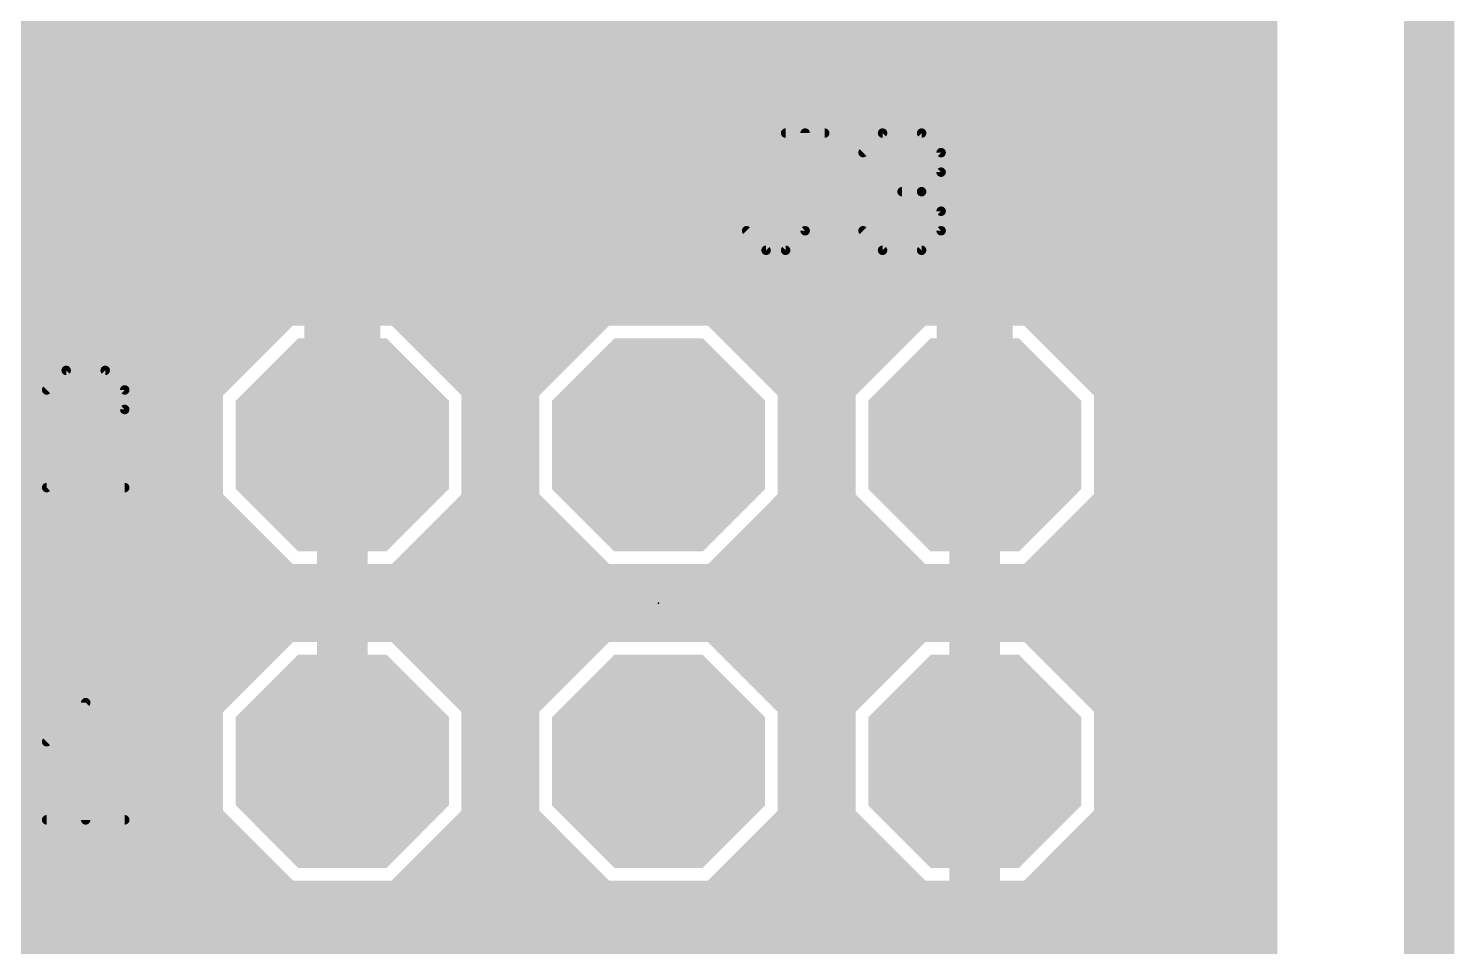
# Model space of a CAD drawing. Extents: x -0.2 to 42.2, y -0.3 to 59.1.
# Drawn here: x 30.75 to 42.2, y 36.24 to 43.61 of the extents above; entities that cross this region are included whole.
import ezdxf

# ---------------------------------------------------------------- set-up
doc = ezdxf.new("R2010")
doc.units = 0
for name, color, linetype in [('1', 22, 'CONTINUOUS'), ('16', 175, 'CONTINUOUS'), ('17', 82, 'CONTINUOUS'), ('20', 7, 'CONTINUOUS'), ('21', 253, 'CONTINUOUS'), ('23', 7, 'CONTINUOUS'), ('25', 253, 'CONTINUOUS'), ('29', 253, 'CONTINUOUS'), ('30', 253, 'CONTINUOUS')]:
    doc.layers.add(name, color=color, linetype=linetype)

# ---------------------------------------------------------------- blocks, each defined once
blk = doc.blocks.new('RECT')
blk.add_solid([(-0.5, -0.5), (0.5, -0.5), (-0.5, 0.5), (0.5, 0.5)])
blk = doc.blocks.new('OCTAGONP')
at = {"const_width": 0.5}
blk.add_lwpolyline([(-0.25, -0.1036), (-0.25, 0.1036), (-0.1036, 0.25), (0.1036, 0.25), (0.25, 0.1036), (0.25, -0.1036), (0.1036, -0.25), (-0.1036, -0.25), (-0.25, -0.1036), (-0.25, 0.1036)], dxfattribs=at)

msp = doc.modelspace()

# ---------------------------------------------------------------- linework, layer by layer
at = {"layer": '1'}
for points, const_width in [([(40.5776, 56.5776), (40.5776, 1.4224)], 0.4064), ([(38.9529, 43.3329), (36.5979, 45.6879)], 0.4064), ([(38.35, 42.93), (36.195, 45.085)], 0.6096), ([(35.9004, 44.3738), (37.6388, 42.6354)], 0.4064), ([(20.386, 43.4848), (36.7894, 43.4848)], 0.4064), ([(38.801, 43.4848), (40.5776, 43.4848)], 0.4064), ([(39.0612, 43.0715), (38.9529, 43.3329)], 0.4064), ([(32.5265, 43.2562), (20.6146, 43.2562)], 0.4064), ([(32.7879, 43.1479), (32.5265, 43.2562)], 0.4064), ([(33.8729, 42.0629), (32.7879, 43.1479)], 0.4064), ([(32.8574, 43.0784), (37.1958, 43.0784)], 0.4064), ([(38.35, 40.27), (38.35, 42.93)], 0.6096), ([(39.0583, 43.0784), (40.5776, 43.0784)], 0.4064), ([(39.0612, 41.1999), (39.0612, 43.0715)], 0.4064), ([(32.385, 42.545), (20.32, 42.545)], 0.6096), ([(33.27, 41.66), (32.385, 42.545)], 0.6096), ([(33.2638, 42.672), (37.6022, 42.672)], 0.4064), ([(37.6388, 42.6354), (37.6388, 41.1999)], 0.4064), ([(39.0612, 42.672), (40.5776, 42.672)], 0.4064), ([(33.6702, 42.2656), (37.6388, 42.2656)], 0.4064), ([(39.0612, 42.2656), (40.5776, 42.2656)], 0.4064), ([(33.9812, 41.8015), (33.8729, 42.0629)], 0.4064), ([(20.1785, 41.8338), (32.0904, 41.8338)], 0.4064), ([(32.0904, 41.8338), (32.5588, 41.3654)], 0.4064), ([(33.9573, 41.8592), (37.6388, 41.8592)], 0.4064), ([(39.0612, 41.8592), (40.5776, 41.8592)], 0.4064), ([(33.27, 40.27), (33.27, 41.66)], 0.6096), ([(33.9812, 41.2566), (33.9812, 41.8015)], 0.4064), ([(13.7399, 41.4528), (32.4714, 41.4528)], 0.4064), ([(33.9812, 41.4528), (37.6388, 41.4528)], 0.4064), ([(35.3293, 41.4304), (34.6496, 40.7507)], 0.4064), ([(36.2906, 41.4304), (35.3293, 41.4304)], 0.4064), ([(36.9704, 40.7507), (36.2906, 41.4304)], 0.4064), ([(39.0612, 41.4528), (40.5776, 41.4528)], 0.4064), ([(32.5588, 41.3654), (32.5588, 41.1999)], 0.4064), ([(32.5588, 41.1999), (32.1096, 40.7507)], 0.4064), ([(34.1578, 41.1591), (33.9812, 41.2566)], 0.4064), ([(34.3342, 40.9379), (34.1578, 41.1591)], 0.4064), ([(37.6388, 41.1999), (37.1896, 40.7507)], 0.4064), ([(39.5104, 40.7507), (39.0612, 41.1999)], 0.4064), ([(13.3335, 41.0464), (32.4053, 41.0464)], 0.4064), ([(34.2477, 41.0464), (34.9454, 41.0464)], 0.4064), ([(36.6746, 41.0464), (37.4854, 41.0464)], 0.4064), ([(39.2146, 41.0464), (40.5776, 41.0464)], 0.4064), ([(34.3711, 40.81), (34.3342, 40.9379)], 0.4064), ([(34.4304, 40.7507), (34.3711, 40.81)], 0.4064), ([(32.1096, 40.7507), (32.1096, 39.7893)], 0.4064), ([(33.27, 40.27), (33.69, 40.605)], 0.6096), ([(34.4304, 39.7893), (34.4304, 40.7507)], 0.4064), ([(34.6496, 40.7507), (34.6496, 39.7893)], 0.4064), ([(36.9704, 39.7893), (36.9704, 40.7507)], 0.4064), ([(37.1896, 40.7507), (37.1896, 39.7893)], 0.4064), ([(39.5104, 39.7893), (39.5104, 40.7507)], 0.4064), ([(12.9271, 40.64), (32.1096, 40.64)], 0.4064), ([(34.4304, 40.64), (34.6496, 40.64)], 0.4064), ([(36.9704, 40.64), (37.1896, 40.64)], 0.4064), ([(39.5104, 40.64), (40.5776, 40.64)], 0.4064), ([(12.5207, 40.2336), (32.1096, 40.2336)], 0.4064), ([(33.27, 37.73), (33.27, 40.27)], 0.4064), ([(34.4304, 40.2336), (34.6496, 40.2336)], 0.4064), ([(36.9704, 40.2336), (37.1896, 40.2336)], 0.4064), ([(38.35, 37.73), (38.35, 40.27)], 0.4064), ([(39.5104, 40.2336), (40.5776, 40.2336)], 0.4064), ([(32.0953, 37.3468), (29.5553, 39.8868)], 0.4064), ([(29.6149, 39.8272), (32.1096, 39.8272)], 0.4064), ([(32.1096, 39.7893), (32.6604, 39.2385)], 0.4064), ([(33.8796, 39.2385), (34.4304, 39.7893)], 0.4064), ([(34.4304, 39.8272), (34.6496, 39.8272)], 0.4064), ([(34.6496, 39.7893), (35.3293, 39.1096)], 0.4064), ([(36.2906, 39.1096), (36.9704, 39.7893)], 0.4064), ([(36.9704, 39.8272), (37.1896, 39.8272)], 0.4064), ([(37.1896, 39.7893), (37.7404, 39.2385)], 0.4064), ([(38.9596, 39.2385), (39.5104, 39.7893)], 0.4064), ([(39.5104, 39.8272), (40.5776, 39.8272)], 0.4064), ([(29.21, 39.37), (31.75, 36.83)], 0.4064), ([(30.0213, 39.4208), (32.4781, 39.4208)], 0.4064), ([(34.0618, 39.4208), (35.0181, 39.4208)], 0.4064), ([(36.6018, 39.4208), (37.5581, 39.4208)], 0.4064), ([(39.1419, 39.4208), (40.5776, 39.4208)], 0.4064), ([(32.6604, 39.2385), (32.6604, 38.7615)], 0.4064), ([(33.8796, 38.7615), (33.8796, 39.2385)], 0.4064), ([(37.7404, 39.2385), (37.7404, 38.7615)], 0.4064), ([(38.9596, 38.7615), (38.9596, 39.2385)], 0.4064), ([(35.3293, 39.1096), (36.2906, 39.1096)], 0.4064), ([(30.4277, 39.0144), (32.6604, 39.0144)], 0.4064), ([(33.8796, 39.0144), (37.7404, 39.0144)], 0.4064), ([(38.9596, 39.0144), (40.5776, 39.0144)], 0.4064), ([(35.3293, 38.8904), (34.6496, 38.2107)], 0.4064), ([(36.2906, 38.8904), (35.3293, 38.8904)], 0.4064), ([(36.9704, 38.2107), (36.2906, 38.8904)], 0.4064), ([(28.9575, 38.7604), (31.1404, 36.5775)], 0.4064), ([(32.6604, 38.7615), (32.1096, 38.2107)], 0.4064), ([(34.4304, 38.2107), (33.8796, 38.7615)], 0.4064), ([(37.7404, 38.7615), (37.1896, 38.2107)], 0.4064), ([(39.5104, 38.2107), (38.9596, 38.7615)], 0.4064), ([(30.8341, 38.608), (32.507, 38.608)], 0.4064), ([(34.033, 38.608), (35.047, 38.608)], 0.4064), ([(36.573, 38.608), (37.587, 38.608)], 0.4064), ([(39.113, 38.608), (40.5776, 38.608)], 0.4064), ([(31.2405, 38.2016), (32.1096, 38.2016)], 0.4064), ([(32.1096, 38.2107), (32.1096, 37.3325)], 0.4064), ([(34.4304, 37.2493), (34.4304, 38.2107)], 0.4064), ([(34.4304, 38.2016), (34.6496, 38.2016)], 0.4064), ([(34.6496, 38.2107), (34.6496, 37.2493)], 0.4064), ([(36.9704, 37.2493), (36.9704, 38.2107)], 0.4064), ([(36.9704, 38.2016), (37.1896, 38.2016)], 0.4064), ([(37.1896, 38.2107), (37.1896, 37.2493)], 0.4064), ([(39.5104, 37.2493), (39.5104, 38.2107)], 0.4064), ([(39.5104, 38.2016), (40.5776, 38.2016)], 0.4064), ([(31.6469, 37.7952), (32.1096, 37.7952)], 0.4064), ([(34.4304, 37.7952), (34.6496, 37.7952)], 0.4064), ([(36.9704, 37.7952), (37.1896, 37.7952)], 0.4064), ([(38.35, 34.605), (38.35, 37.73)], 0.4064), ([(39.5104, 37.7952), (40.5776, 37.7952)], 0.4064), ([(32.0533, 37.3888), (32.1096, 37.3888)], 0.4064), ([(34.4304, 37.3888), (34.6496, 37.3888)], 0.4064), ([(36.9704, 37.3888), (37.1896, 37.3888)], 0.4064), ([(39.5104, 37.3888), (40.5776, 37.3888)], 0.4064), ([(32.1096, 37.3325), (32.0953, 37.3468)], 0.4064), ([(32.0953, 37.3468), (32.0953, 37.3468)], 0.4064), ([(33.7507, 36.5696), (34.4304, 37.2493)], 0.4064), ([(34.6496, 37.2493), (35.3293, 36.5696)], 0.4064), ([(36.2906, 36.5696), (36.9704, 37.2493)], 0.4064), ([(37.1896, 37.2493), (37.7404, 36.6985)], 0.4064), ([(38.9596, 36.6985), (39.5104, 37.2493)], 0.4064), ([(32.3596, 36.9513), (32.3256, 37.0334)], 0.4064), ([(32.3256, 37.0334), (32.7893, 36.5696)], 0.4064), ([(29.1972, 36.9824), (30.7355, 36.9824)], 0.4064), ([(32.3467, 36.9824), (32.3765, 36.9824)], 0.4064), ([(32.3596, 33.9075), (32.3596, 36.9513)], 0.4064), ([(34.1635, 36.9824), (34.9165, 36.9824)], 0.4064), ([(36.7035, 36.9824), (37.4565, 36.9824)], 0.4064), ([(39.2435, 36.9824), (40.5776, 36.9824)], 0.4064), ([(31.75, 33.655), (31.75, 36.83)], 0.4064), ([(37.7404, 36.6985), (37.7404, 35.6614)], 0.4064), ([(38.9596, 35.6614), (38.9596, 36.6985)], 0.4064), ([(29.1189, 36.576), (31.1404, 36.576)], 0.4064), ([(31.1404, 36.5775), (31.1404, 33.5337)], 0.4064), ([(32.3596, 36.576), (32.7829, 36.576)], 0.4064), ([(32.7893, 36.5696), (33.7507, 36.5696)], 0.4064), ([(33.757, 36.576), (35.3229, 36.576)], 0.4064), ([(35.3293, 36.5696), (36.2906, 36.5696)], 0.4064), ([(36.297, 36.576), (37.7404, 36.576)], 0.4064), ([(38.9596, 36.576), (40.5776, 36.576)], 0.4064), ([(29.6938, 36.1696), (31.1404, 36.1696)], 0.4064), ([(32.3596, 36.1696), (37.7404, 36.1696)], 0.4064), ([(38.9596, 36.1696), (40.5776, 36.1696)], 0.4064)]:
    msp.add_lwpolyline(points, dxfattribs=dict(at, const_width=const_width))
for points, const_width in [([(36.7894, 43.3832, 1), (36.7894, 43.5864)], 0.2032), ([(38.801, 43.5864, 1), (38.801, 43.3832)], 0.2032), ([(40.5776, 43.3832, 1), (40.5776, 43.5864)], 0.2032), ([(39.0468, 43.3717, 1), (38.8591, 43.294)], 0.2032), ([(32.5653, 43.3501, 1), (32.4876, 43.1623)], 0.2032), ([(32.5265, 43.1546, 1), (32.5265, 43.3578)], 0.2032), ([(38.8811, 43.261, 1), (39.0248, 43.4047)], 0.2032), ([(32.8597, 43.2198, 1), (32.716, 43.0761)], 0.2032), ([(32.749, 43.0541, 1), (32.8267, 43.2418)], 0.2032), ([(32.8574, 43.18, 1), (32.8574, 42.9768)], 0.2032), ([(37.1958, 42.9768, 1), (37.1958, 43.18)], 0.2032), ([(38.5024, 42.93, 1), (38.1976, 42.93)], 0.3048), ([(38.2422, 42.8222, 1), (38.4578, 43.0378)], 0.3048), ([(39.0583, 43.18, 1), (39.0583, 42.9768)], 0.2032), ([(39.1628, 43.0715, 1), (38.9596, 43.0715)], 0.2032), ([(38.9673, 43.0326, 1), (39.1551, 43.1103)], 0.2032), ([(40.5776, 42.9768, 1), (40.5776, 43.18)], 0.2032), ([(32.4928, 42.6528, 1), (32.2772, 42.4372)], 0.3048), ([(32.385, 42.3926, 1), (32.385, 42.6974)], 0.3048), ([(33.2638, 42.7736, 1), (33.2638, 42.5704)], 0.2032), ([(37.7404, 42.6354, 1), (37.5372, 42.6354)], 0.2032), ([(37.6022, 42.5704, 1), (37.6022, 42.7736)], 0.2032), ([(39.0612, 42.7736, 1), (39.0612, 42.5704)], 0.2032), ([(40.5776, 42.5704, 1), (40.5776, 42.7736)], 0.2032), ([(37.567, 42.5636, 1), (37.7106, 42.7073)], 0.2032), ([(33.6702, 42.3672, 1), (33.6702, 42.164)], 0.2032), ([(37.6388, 42.164, 1), (37.6388, 42.3672)], 0.2032), ([(39.0612, 42.3672, 1), (39.0612, 42.164)], 0.2032), ([(40.5776, 42.164, 1), (40.5776, 42.3672)], 0.2032), ([(33.9668, 42.1017, 1), (33.7791, 42.024)], 0.2032), ([(33.8011, 41.991, 1), (33.9448, 42.1347)], 0.2032), ([(32.1623, 41.9056, 1), (32.0186, 41.762)], 0.2032), ([(32.0904, 41.7322, 1), (32.0904, 41.9354)], 0.2032), ([(33.9573, 41.9608, 1), (33.9573, 41.7576)], 0.2032), ([(37.6388, 41.7576, 1), (37.6388, 41.9608)], 0.2032), ([(39.0612, 41.9608, 1), (39.0612, 41.7576)], 0.2032), ([(40.5776, 41.7576, 1), (40.5776, 41.9608)], 0.2032), ([(33.4224, 41.66, 1), (33.1176, 41.66)], 0.3048), ([(34.0828, 41.8015, 1), (33.8796, 41.8015)], 0.2032), ([(33.8873, 41.7626, 1), (34.0751, 41.8403)], 0.2032), ([(33.1622, 41.5522, 1), (33.3778, 41.7678)], 0.3048), ([(32.4714, 41.3512, 1), (32.4714, 41.5544)], 0.2032), ([(33.9812, 41.5544, 1), (33.9812, 41.3512)], 0.2032), ([(35.3293, 41.532, 1), (35.3293, 41.3288)], 0.2032), ([(35.4012, 41.3586, 1), (35.2575, 41.5022)], 0.2032), ([(36.3625, 41.5022, 1), (36.2188, 41.3586)], 0.2032), ([(36.2906, 41.3288, 1), (36.2906, 41.532)], 0.2032), ([(37.6388, 41.3512, 1), (37.6388, 41.5544)], 0.2032), ([(39.0612, 41.5544, 1), (39.0612, 41.3512)], 0.2032), ([(40.5776, 41.3512, 1), (40.5776, 41.5544)], 0.2032), ([(32.6604, 41.3654, 1), (32.4572, 41.3654)], 0.2032), ([(32.487, 41.2936, 1), (32.6306, 41.4373)], 0.2032), ([(32.6306, 41.128, 1), (32.487, 41.2717)], 0.2032), ([(34.0303, 41.3456, 1), (33.9321, 41.1677)], 0.2032), ([(33.8796, 41.2566, 1), (34.0828, 41.2566)], 0.2032), ([(34.2372, 41.2224, 1), (34.0784, 41.0957)], 0.2032), ([(34.1086, 41.0701, 1), (34.2069, 41.248)], 0.2032), ([(37.7106, 41.128, 1), (37.567, 41.2717)], 0.2032), ([(39.133, 41.2717, 1), (38.9894, 41.128)], 0.2032), ([(32.4053, 40.9448, 1), (32.4053, 41.148)], 0.2032), ([(32.4572, 41.1999, 1), (32.6604, 41.1999)], 0.2032), ([(34.2477, 41.148, 1), (34.2477, 40.9448)], 0.2032), ([(34.9454, 40.9448, 1), (34.9454, 41.148)], 0.2032), ([(36.6746, 41.148, 1), (36.6746, 40.9448)], 0.2032), ([(37.4854, 40.9448, 1), (37.4854, 41.148)], 0.2032), ([(37.5372, 41.1999, 1), (37.7404, 41.1999)], 0.2032), ([(38.9596, 41.1999, 1), (39.1628, 41.1999)], 0.2032), ([(39.2146, 41.148, 1), (39.2146, 40.9448)], 0.2032), ([(40.5776, 40.9448, 1), (40.5776, 41.148)], 0.2032), ([(34.4318, 40.966, 1), (34.2366, 40.9097)], 0.2032), ([(34.2548, 40.8745, 1), (34.4136, 41.0012)], 0.2032), ([(34.4429, 40.8818, 1), (34.2992, 40.7381)], 0.2032), ([(32.2112, 40.7507, 1), (32.008, 40.7507)], 0.2032), ([(32.0378, 40.8225, 1), (32.1814, 40.6788)], 0.2032), ([(33.785, 40.4859, 1), (33.595, 40.7241)], 0.3048), ([(34.2734, 40.7818, 1), (34.4687, 40.8381)], 0.2032), ([(34.532, 40.7507, 1), (34.3288, 40.7507)], 0.2032), ([(34.3586, 40.6788, 1), (34.5022, 40.8225)], 0.2032), ([(34.7512, 40.7507, 1), (34.548, 40.7507)], 0.2032), ([(34.5778, 40.8225, 1), (34.7214, 40.6788)], 0.2032), ([(37.072, 40.7507, 1), (36.8688, 40.7507)], 0.2032), ([(36.8986, 40.6788, 1), (37.0422, 40.8225)], 0.2032), ([(37.2912, 40.7507, 1), (37.088, 40.7507)], 0.2032), ([(37.1178, 40.8225, 1), (37.2614, 40.6788)], 0.2032), ([(39.612, 40.7507, 1), (39.4088, 40.7507)], 0.2032), ([(39.4386, 40.6788, 1), (39.5822, 40.8225)], 0.2032), ([(32.1096, 40.5384, 1), (32.1096, 40.7416)], 0.2032), ([(34.4304, 40.7416, 1), (34.4304, 40.5384)], 0.2032), ([(34.6496, 40.5384, 1), (34.6496, 40.7416)], 0.2032), ([(36.9704, 40.7416, 1), (36.9704, 40.5384)], 0.2032), ([(37.1896, 40.5384, 1), (37.1896, 40.7416)], 0.2032), ([(39.5104, 40.7416, 1), (39.5104, 40.5384)], 0.2032), ([(40.5776, 40.5384, 1), (40.5776, 40.7416)], 0.2032), ([(32.1096, 40.132, 1), (32.1096, 40.3352)], 0.2032), ([(33.175, 40.3891, 1), (33.365, 40.1509)], 0.3048), ([(33.3716, 40.27, 1), (33.1684, 40.27)], 0.2032), ([(34.4304, 40.3352, 1), (34.4304, 40.132)], 0.2032), ([(34.6496, 40.132, 1), (34.6496, 40.3352)], 0.2032), ([(36.9704, 40.3352, 1), (36.9704, 40.132)], 0.2032), ([(37.1896, 40.132, 1), (37.1896, 40.3352)], 0.2032), ([(38.4516, 40.27, 1), (38.2484, 40.27)], 0.2032), ([(39.5104, 40.3352, 1), (39.5104, 40.132)], 0.2032), ([(40.5776, 40.132, 1), (40.5776, 40.3352)], 0.2032), ([(33.1176, 40.27, 1), (33.4224, 40.27)], 0.3048), ([(38.1976, 40.27, 1), (38.5024, 40.27)], 0.3048), ([(32.1814, 39.8612, 1), (32.0378, 39.7175)], 0.2032), ([(32.1096, 39.7256, 1), (32.1096, 39.9288)], 0.2032), ([(34.4304, 39.9288, 1), (34.4304, 39.7256)], 0.2032), ([(34.5022, 39.7175, 1), (34.3586, 39.8612)], 0.2032), ([(34.7214, 39.8612, 1), (34.5778, 39.7175)], 0.2032), ([(34.6496, 39.7256, 1), (34.6496, 39.9288)], 0.2032), ([(36.9704, 39.9288, 1), (36.9704, 39.7256)], 0.2032), ([(37.0422, 39.7175, 1), (36.8986, 39.8612)], 0.2032), ([(37.2614, 39.8612, 1), (37.1178, 39.7175)], 0.2032), ([(37.1896, 39.7256, 1), (37.1896, 39.9288)], 0.2032), ([(39.5104, 39.9288, 1), (39.5104, 39.7256)], 0.2032), ([(39.5822, 39.7175, 1), (39.4386, 39.8612)], 0.2032), ([(40.5776, 39.7256, 1), (40.5776, 39.9288)], 0.2032), ([(32.008, 39.7893, 1), (32.2112, 39.7893)], 0.2032), ([(34.3288, 39.7893, 1), (34.532, 39.7893)], 0.2032), ([(34.548, 39.7893, 1), (34.7512, 39.7893)], 0.2032), ([(36.8688, 39.7893, 1), (37.072, 39.7893)], 0.2032), ([(37.088, 39.7893, 1), (37.2912, 39.7893)], 0.2032), ([(39.4088, 39.7893, 1), (39.612, 39.7893)], 0.2032), ([(32.4781, 39.3192, 1), (32.4781, 39.5224)], 0.2032), ([(34.0618, 39.5224, 1), (34.0618, 39.3192)], 0.2032), ([(35.0181, 39.3192, 1), (35.0181, 39.5224)], 0.2032), ([(36.6018, 39.5224, 1), (36.6018, 39.3192)], 0.2032), ([(37.5581, 39.3192, 1), (37.5581, 39.5224)], 0.2032), ([(39.1419, 39.5224, 1), (39.1419, 39.3192)], 0.2032), ([(40.5776, 39.3192, 1), (40.5776, 39.5224)], 0.2032), ([(32.762, 39.2385, 1), (32.5588, 39.2385)], 0.2032), ([(32.5886, 39.1667, 1), (32.7322, 39.3104)], 0.2032), ([(33.9812, 39.2385, 1), (33.778, 39.2385)], 0.2032), ([(33.8078, 39.3104, 1), (33.9514, 39.1667)], 0.2032), ([(37.842, 39.2385, 1), (37.6388, 39.2385)], 0.2032), ([(37.6686, 39.1667, 1), (37.8122, 39.3104)], 0.2032), ([(39.0612, 39.2385, 1), (38.858, 39.2385)], 0.2032), ([(38.8878, 39.3104, 1), (39.0314, 39.1667)], 0.2032), ([(35.3293, 39.2112, 1), (35.3293, 39.008)], 0.2032), ([(36.2906, 39.008, 1), (36.2906, 39.2112)], 0.2032), ([(32.6604, 38.9128, 1), (32.6604, 39.116)], 0.2032), ([(33.8796, 39.116, 1), (33.8796, 38.9128)], 0.2032), ([(35.2575, 39.0378, 1), (35.4012, 39.1814)], 0.2032), ([(36.2188, 39.1814, 1), (36.3625, 39.0378)], 0.2032), ([(37.7404, 38.9128, 1), (37.7404, 39.116)], 0.2032), ([(38.9596, 39.116, 1), (38.9596, 38.9128)], 0.2032), ([(40.5776, 38.9128, 1), (40.5776, 39.116)], 0.2032), ([(35.3293, 38.992, 1), (35.3293, 38.7888)], 0.2032), ([(35.4012, 38.8186, 1), (35.2575, 38.9622)], 0.2032), ([(36.3625, 38.9622, 1), (36.2188, 38.8186)], 0.2032), ([(36.2906, 38.7888, 1), (36.2906, 38.992)], 0.2032), ([(32.7322, 38.6896, 1), (32.5886, 38.8333)], 0.2032), ([(33.9514, 38.8333, 1), (33.8078, 38.6896)], 0.2032), ([(37.8122, 38.6896, 1), (37.6686, 38.8333)], 0.2032), ([(39.0314, 38.8333, 1), (38.8878, 38.6896)], 0.2032), ([(32.5588, 38.7615, 1), (32.762, 38.7615)], 0.2032), ([(33.778, 38.7615, 1), (33.9812, 38.7615)], 0.2032), ([(37.6388, 38.7615, 1), (37.842, 38.7615)], 0.2032), ([(38.858, 38.7615, 1), (39.0612, 38.7615)], 0.2032), ([(30.8341, 38.7096, 1), (30.8341, 38.5064)], 0.2032), ([(32.507, 38.5064, 1), (32.507, 38.7096)], 0.2032), ([(34.033, 38.7096, 1), (34.033, 38.5064)], 0.2032), ([(35.047, 38.5064, 1), (35.047, 38.7096)], 0.2032), ([(36.573, 38.7096, 1), (36.573, 38.5064)], 0.2032), ([(37.587, 38.5064, 1), (37.587, 38.7096)], 0.2032), ([(39.113, 38.7096, 1), (39.113, 38.5064)], 0.2032), ([(40.5776, 38.5064, 1), (40.5776, 38.7096)], 0.2032), ([(31.2405, 38.3032, 1), (31.2405, 38.1)], 0.2032), ([(32.2112, 38.2107, 1), (32.008, 38.2107)], 0.2032), ([(32.0378, 38.2825, 1), (32.1814, 38.1388)], 0.2032), ([(32.1096, 38.1, 1), (32.1096, 38.3032)], 0.2032), ([(34.532, 38.2107, 1), (34.3288, 38.2107)], 0.2032), ([(34.4304, 38.3032, 1), (34.4304, 38.1)], 0.2032), ([(34.3586, 38.1388, 1), (34.5022, 38.2825)], 0.2032), ([(34.7512, 38.2107, 1), (34.548, 38.2107)], 0.2032), ([(34.5778, 38.2825, 1), (34.7214, 38.1388)], 0.2032), ([(34.6496, 38.1, 1), (34.6496, 38.3032)], 0.2032), ([(37.072, 38.2107, 1), (36.8688, 38.2107)], 0.2032), ([(36.9704, 38.3032, 1), (36.9704, 38.1)], 0.2032), ([(36.8986, 38.1388, 1), (37.0422, 38.2825)], 0.2032), ([(37.2912, 38.2107, 1), (37.088, 38.2107)], 0.2032), ([(37.1178, 38.2825, 1), (37.2614, 38.1388)], 0.2032), ([(37.1896, 38.1, 1), (37.1896, 38.3032)], 0.2032), ([(39.612, 38.2107, 1), (39.4088, 38.2107)], 0.2032), ([(39.5104, 38.3032, 1), (39.5104, 38.1)], 0.2032), ([(39.4386, 38.1388, 1), (39.5822, 38.2825)], 0.2032), ([(40.5776, 38.1, 1), (40.5776, 38.3032)], 0.2032), ([(31.6469, 37.8968, 1), (31.6469, 37.6936)], 0.2032), ([(32.1096, 37.6936, 1), (32.1096, 37.8968)], 0.2032), ([(34.4304, 37.8968, 1), (34.4304, 37.6936)], 0.2032), ([(34.6496, 37.6936, 1), (34.6496, 37.8968)], 0.2032), ([(36.9704, 37.8968, 1), (36.9704, 37.6936)], 0.2032), ([(37.1896, 37.6936, 1), (37.1896, 37.8968)], 0.2032), ([(38.4516, 37.73, 1), (38.2484, 37.73)], 0.2032), ([(39.5104, 37.8968, 1), (39.5104, 37.6936)], 0.2032), ([(40.5776, 37.6936, 1), (40.5776, 37.8968)], 0.2032), ([(33.1684, 37.73, 1), (33.3716, 37.73)], 0.2032), ([(38.2484, 37.73, 1), (38.4516, 37.73)], 0.2032), ([(32.0533, 37.4904, 1), (32.0533, 37.2872)], 0.2032), ([(32.1096, 37.2872, 1), (32.1096, 37.4904)], 0.2032), ([(34.4304, 37.4904, 1), (34.4304, 37.2872)], 0.2032), ([(34.6496, 37.2872, 1), (34.6496, 37.4904)], 0.2032), ([(36.9704, 37.4904, 1), (36.9704, 37.2872)], 0.2032), ([(37.1896, 37.2872, 1), (37.1896, 37.4904)], 0.2032), ([(39.5104, 37.4904, 1), (39.5104, 37.2872)], 0.2032), ([(40.5776, 37.2872, 1), (40.5776, 37.4904)], 0.2032), ([(32.0953, 37.4484, 1), (32.0953, 37.2452)], 0.2032), ([(32.1672, 37.4186, 1), (32.0235, 37.275)], 0.2032), ([(32.0235, 37.2749, 1), (32.1671, 37.4186)], 0.2032), ([(32.0378, 37.2607, 1), (32.1814, 37.4043)], 0.2032), ([(32.0953, 37.2452, 1), (32.0953, 37.4484)], 0.2032), ([(32.008, 37.3325, 1), (32.2112, 37.3325)], 0.2032), ([(34.3288, 37.2493, 1), (34.532, 37.2493)], 0.2032), ([(34.5022, 37.1775, 1), (34.3586, 37.3212)], 0.2032), ([(34.7214, 37.3212, 1), (34.5778, 37.1775)], 0.2032), ([(34.548, 37.2493, 1), (34.7512, 37.2493)], 0.2032), ([(36.8688, 37.2493, 1), (37.072, 37.2493)], 0.2032), ([(37.0422, 37.1775, 1), (36.8986, 37.3212)], 0.2032), ([(37.2614, 37.3212, 1), (37.1178, 37.1775)], 0.2032), ([(37.088, 37.2493, 1), (37.2912, 37.2493)], 0.2032), ([(39.4088, 37.2493, 1), (39.612, 37.2493)], 0.2032), ([(39.5822, 37.1775, 1), (39.4386, 37.3212)], 0.2032), ([(32.3974, 37.1052, 1), (32.2537, 36.9615)], 0.2032), ([(32.4194, 37.0722, 1), (32.2317, 36.9945)], 0.2032), ([(30.7355, 36.8808, 1), (30.7355, 37.084)], 0.2032), ([(32.3467, 37.084, 1), (32.3467, 36.8808)], 0.2032), ([(32.4612, 36.9513, 1), (32.258, 36.9513)], 0.2032), ([(32.3765, 36.8808, 1), (32.3765, 37.084)], 0.2032), ([(34.1635, 37.084, 1), (34.1635, 36.8808)], 0.2032), ([(34.9165, 36.8808, 1), (34.9165, 37.084)], 0.2032), ([(36.7035, 37.084, 1), (36.7035, 36.8808)], 0.2032), ([(37.4565, 36.8808, 1), (37.4565, 37.084)], 0.2032), ([(39.2435, 37.084, 1), (39.2435, 36.8808)], 0.2032), ([(40.5776, 36.8808, 1), (40.5776, 37.084)], 0.2032), ([(31.8516, 36.83, 1), (31.6484, 36.83)], 0.2032), ([(31.6782, 36.7582, 1), (31.8218, 36.9018)], 0.2032), ([(32.2657, 36.9124, 1), (32.4535, 36.9901)], 0.2032), ([(37.842, 36.6985, 1), (37.6388, 36.6985)], 0.2032), ([(39.0612, 36.6985, 1), (38.858, 36.6985)], 0.2032), ([(31.242, 36.5775, 1), (31.0388, 36.5775)], 0.2032), ([(31.1404, 36.4744, 1), (31.1404, 36.6776)], 0.2032), ([(32.3596, 36.6776, 1), (32.3596, 36.4744)], 0.2032), ([(32.7893, 36.6712, 1), (32.7893, 36.468)], 0.2032), ([(32.7829, 36.4744, 1), (32.7829, 36.6776)], 0.2032), ([(33.757, 36.6776, 1), (33.757, 36.4744)], 0.2032), ([(33.7507, 36.468, 1), (33.7507, 36.6712)], 0.2032), ([(35.3293, 36.6712, 1), (35.3293, 36.468)], 0.2032), ([(35.3229, 36.4744, 1), (35.3229, 36.6776)], 0.2032), ([(36.297, 36.6776, 1), (36.297, 36.4744)], 0.2032), ([(36.2906, 36.468, 1), (36.2906, 36.6712)], 0.2032), ([(37.6686, 36.6267, 1), (37.8122, 36.7704)], 0.2032), ([(37.7404, 36.4744, 1), (37.7404, 36.6776)], 0.2032), ([(38.8878, 36.7704, 1), (39.0314, 36.6267)], 0.2032), ([(38.9596, 36.6776, 1), (38.9596, 36.4744)], 0.2032), ([(40.5776, 36.4744, 1), (40.5776, 36.6776)], 0.2032), ([(31.0686, 36.5057, 1), (31.2122, 36.6493)], 0.2032), ([(32.7175, 36.4978, 1), (32.8612, 36.6414)], 0.2032), ([(33.6788, 36.6414, 1), (33.8225, 36.4978)], 0.2032), ([(35.2575, 36.4978, 1), (35.4012, 36.6414)], 0.2032), ([(36.2188, 36.6414, 1), (36.3625, 36.4978)], 0.2032), ([(31.1404, 36.068, 1), (31.1404, 36.2712)], 0.2032), ([(32.3596, 36.2712, 1), (32.3596, 36.068)], 0.2032), ([(37.7404, 36.068, 1), (37.7404, 36.2712)], 0.2032), ([(38.9596, 36.2712, 1), (38.9596, 36.068)], 0.2032), ([(40.5776, 36.068, 1), (40.5776, 36.2712)], 0.2032)]:
    msp.add_lwpolyline(points, format="xyb", dxfattribs=dict(at, const_width=const_width))
at = {"layer": '16', "const_width": 0.4064}
for points in [[(40.5776, 56.5776), (40.5776, 1.4224)], [(1.4224, 43.4848), (40.5776, 43.4848)], [(1.4224, 43.0784), (40.5776, 43.0784)], [(1.4224, 42.672), (40.5776, 42.672)], [(1.4224, 42.2656), (40.5776, 42.2656)], [(1.4224, 41.8592), (40.5776, 41.8592)], [(1.4224, 41.4528), (40.5776, 41.4528)], [(32.7893, 41.4304), (32.1096, 40.7507)], [(33.7507, 41.4304), (32.7893, 41.4304)], [(34.4304, 40.7507), (33.7507, 41.4304)], [(35.3293, 41.4304), (34.6496, 40.7507)], [(36.2906, 41.4304), (35.3293, 41.4304)], [(36.9704, 40.7507), (36.2906, 41.4304)], [(37.8693, 41.4304), (37.1896, 40.7507)], [(38.8306, 41.4304), (37.8693, 41.4304)], [(39.5104, 40.7507), (38.8306, 41.4304)], [(1.4224, 41.0464), (32.4053, 41.0464)], [(34.1346, 41.0464), (34.9454, 41.0464)], [(36.6746, 41.0464), (37.4854, 41.0464)], [(39.2146, 41.0464), (40.5776, 41.0464)], [(32.1096, 40.7507), (32.1096, 39.7893)], [(34.4304, 39.7893), (34.4304, 40.7507)], [(34.6496, 40.7507), (34.6496, 39.7893)], [(36.9704, 39.7893), (36.9704, 40.7507)], [(37.1896, 40.7507), (37.1896, 39.7893)], [(39.5104, 39.7893), (39.5104, 40.7507)], [(1.4224, 40.64), (32.1096, 40.64)], [(34.4304, 40.64), (34.6496, 40.64)], [(36.9704, 40.64), (37.1896, 40.64)], [(39.5104, 40.64), (40.5776, 40.64)], [(1.4224, 40.2336), (32.1096, 40.2336)], [(34.4304, 40.2336), (34.6496, 40.2336)], [(36.9704, 40.2336), (37.1896, 40.2336)], [(39.5104, 40.2336), (40.5776, 40.2336)], [(1.4224, 39.8272), (32.1096, 39.8272)], [(32.1096, 39.7893), (32.7893, 39.1096)], [(33.7507, 39.1096), (34.4304, 39.7893)], [(34.4304, 39.8272), (34.6496, 39.8272)], [(34.6496, 39.7893), (35.3293, 39.1096)], [(36.2906, 39.1096), (36.9704, 39.7893)], [(36.9704, 39.8272), (37.1896, 39.8272)], [(37.1896, 39.7893), (37.8693, 39.1096)], [(38.8306, 39.1096), (39.5104, 39.7893)], [(39.5104, 39.8272), (40.5776, 39.8272)], [(1.4224, 39.4208), (32.4781, 39.4208)], [(34.0618, 39.4208), (35.0181, 39.4208)], [(36.6018, 39.4208), (37.5581, 39.4208)], [(39.1419, 39.4208), (40.5776, 39.4208)], [(32.7893, 39.1096), (33.7507, 39.1096)], [(35.3293, 39.1096), (36.2906, 39.1096)], [(37.8693, 39.1096), (38.8306, 39.1096)], [(1.4224, 39.0144), (40.5776, 39.0144)], [(32.7893, 38.8904), (32.1096, 38.2107)], [(33.7507, 38.8904), (32.7893, 38.8904)], [(34.4304, 38.2107), (33.7507, 38.8904)], [(35.3293, 38.8904), (34.6496, 38.2107)], [(36.2906, 38.8904), (35.3293, 38.8904)], [(36.9704, 38.2107), (36.2906, 38.8904)], [(37.8693, 38.8904), (37.1896, 38.2107)], [(38.8306, 38.8904), (37.8693, 38.8904)], [(39.5104, 38.2107), (38.8306, 38.8904)], [(1.4224, 38.608), (32.507, 38.608)], [(34.033, 38.608), (35.047, 38.608)], [(36.573, 38.608), (37.587, 38.608)], [(39.113, 38.608), (40.5776, 38.608)], [(1.4224, 38.2016), (32.1096, 38.2016)], [(32.1096, 38.2107), (32.1096, 37.2493)], [(34.4304, 37.2493), (34.4304, 38.2107)], [(34.4304, 38.2016), (34.6496, 38.2016)], [(34.6496, 38.2107), (34.6496, 37.2493)], [(36.9704, 37.2493), (36.9704, 38.2107)], [(36.9704, 38.2016), (37.1896, 38.2016)], [(37.1896, 38.2107), (37.1896, 37.2493)], [(39.5104, 37.2493), (39.5104, 38.2107)], [(39.5104, 38.2016), (40.5776, 38.2016)], [(1.4224, 37.7952), (32.1096, 37.7952)], [(34.4304, 37.7952), (34.6496, 37.7952)], [(36.9704, 37.7952), (37.1896, 37.7952)], [(39.5104, 37.7952), (40.5776, 37.7952)], [(1.4224, 37.3888), (32.1096, 37.3888)], [(34.4304, 37.3888), (34.6496, 37.3888)], [(36.9704, 37.3888), (37.1896, 37.3888)], [(39.5104, 37.3888), (40.5776, 37.3888)], [(32.1096, 37.2493), (32.7893, 36.5696)], [(33.7507, 36.5696), (34.4304, 37.2493)], [(34.6496, 37.2493), (35.3293, 36.5696)], [(36.2906, 36.5696), (36.9704, 37.2493)], [(37.1896, 37.2493), (37.8693, 36.5696)], [(38.8306, 36.5696), (39.5104, 37.2493)], [(1.4224, 36.9824), (32.3765, 36.9824)], [(34.1635, 36.9824), (34.9165, 36.9824)], [(36.7035, 36.9824), (37.4565, 36.9824)], [(39.2435, 36.9824), (40.5776, 36.9824)], [(29.1189, 36.576), (32.7829, 36.576)], [(32.7893, 36.5696), (33.7507, 36.5696)], [(33.757, 36.576), (35.3229, 36.576)], [(35.3293, 36.5696), (36.2906, 36.5696)], [(36.297, 36.576), (37.8629, 36.576)], [(37.8693, 36.5696), (38.8306, 36.5696)], [(38.8371, 36.576), (40.5776, 36.576)], [(29.6938, 36.1696), (40.5776, 36.1696)]]:
    msp.add_lwpolyline(points, dxfattribs=at)
at = {"layer": '16', "const_width": 0.2032}
for points in [[(40.5776, 43.3832, 1), (40.5776, 43.5864)], [(40.5776, 42.9768, 1), (40.5776, 43.18)], [(40.5776, 42.5704, 1), (40.5776, 42.7736)], [(40.5776, 42.164, 1), (40.5776, 42.3672)], [(40.5776, 41.7576, 1), (40.5776, 41.9608)], [(32.7893, 41.532, 1), (32.7893, 41.3288)], [(32.8612, 41.3586, 1), (32.7175, 41.5022)], [(33.8225, 41.5022, 1), (33.6788, 41.3586)], [(33.7507, 41.3288, 1), (33.7507, 41.532)], [(35.3293, 41.532, 1), (35.3293, 41.3288)], [(35.4012, 41.3586, 1), (35.2575, 41.5022)], [(36.3625, 41.5022, 1), (36.2188, 41.3586)], [(36.2906, 41.3288, 1), (36.2906, 41.532)], [(37.8693, 41.532, 1), (37.8693, 41.3288)], [(37.9412, 41.3586, 1), (37.7975, 41.5022)], [(38.9025, 41.5022, 1), (38.7588, 41.3586)], [(38.8306, 41.3288, 1), (38.8306, 41.532)], [(40.5776, 41.3512, 1), (40.5776, 41.5544)], [(32.4053, 40.9448, 1), (32.4053, 41.148)], [(34.1346, 41.148, 1), (34.1346, 40.9448)], [(34.9454, 40.9448, 1), (34.9454, 41.148)], [(36.6746, 41.148, 1), (36.6746, 40.9448)], [(37.4854, 40.9448, 1), (37.4854, 41.148)], [(39.2146, 41.148, 1), (39.2146, 40.9448)], [(40.5776, 40.9448, 1), (40.5776, 41.148)], [(32.2112, 40.7507, 1), (32.008, 40.7507)], [(32.0378, 40.8225, 1), (32.1814, 40.6788)], [(34.532, 40.7507, 1), (34.3288, 40.7507)], [(34.3586, 40.6788, 1), (34.5022, 40.8225)], [(34.7512, 40.7507, 1), (34.548, 40.7507)], [(34.5778, 40.8225, 1), (34.7214, 40.6788)], [(37.072, 40.7507, 1), (36.8688, 40.7507)], [(36.8986, 40.6788, 1), (37.0422, 40.8225)], [(37.2912, 40.7507, 1), (37.088, 40.7507)], [(37.1178, 40.8225, 1), (37.2614, 40.6788)], [(39.612, 40.7507, 1), (39.4088, 40.7507)], [(39.4386, 40.6788, 1), (39.5822, 40.8225)], [(32.1096, 40.5384, 1), (32.1096, 40.7416)], [(34.4304, 40.7416, 1), (34.4304, 40.5384)], [(34.6496, 40.5384, 1), (34.6496, 40.7416)], [(36.9704, 40.7416, 1), (36.9704, 40.5384)], [(37.1896, 40.5384, 1), (37.1896, 40.7416)], [(39.5104, 40.7416, 1), (39.5104, 40.5384)], [(40.5776, 40.5384, 1), (40.5776, 40.7416)], [(32.1096, 40.132, 1), (32.1096, 40.3352)], [(34.4304, 40.3352, 1), (34.4304, 40.132)], [(34.6496, 40.132, 1), (34.6496, 40.3352)], [(36.9704, 40.3352, 1), (36.9704, 40.132)], [(37.1896, 40.132, 1), (37.1896, 40.3352)], [(39.5104, 40.3352, 1), (39.5104, 40.132)], [(40.5776, 40.132, 1), (40.5776, 40.3352)], [(32.1814, 39.8612, 1), (32.0378, 39.7175)], [(32.1096, 39.7256, 1), (32.1096, 39.9288)], [(34.4304, 39.9288, 1), (34.4304, 39.7256)], [(34.5022, 39.7175, 1), (34.3586, 39.8612)], [(34.7214, 39.8612, 1), (34.5778, 39.7175)], [(34.6496, 39.7256, 1), (34.6496, 39.9288)], [(36.9704, 39.9288, 1), (36.9704, 39.7256)], [(37.0422, 39.7175, 1), (36.8986, 39.8612)], [(37.2614, 39.8612, 1), (37.1178, 39.7175)], [(37.1896, 39.7256, 1), (37.1896, 39.9288)], [(39.5104, 39.9288, 1), (39.5104, 39.7256)], [(39.5822, 39.7175, 1), (39.4386, 39.8612)], [(40.5776, 39.7256, 1), (40.5776, 39.9288)], [(32.008, 39.7893, 1), (32.2112, 39.7893)], [(34.3288, 39.7893, 1), (34.532, 39.7893)], [(34.548, 39.7893, 1), (34.7512, 39.7893)], [(36.8688, 39.7893, 1), (37.072, 39.7893)], [(37.088, 39.7893, 1), (37.2912, 39.7893)], [(39.4088, 39.7893, 1), (39.612, 39.7893)], [(32.4781, 39.3192, 1), (32.4781, 39.5224)], [(34.0618, 39.5224, 1), (34.0618, 39.3192)], [(35.0181, 39.3192, 1), (35.0181, 39.5224)], [(36.6018, 39.5224, 1), (36.6018, 39.3192)], [(37.5581, 39.3192, 1), (37.5581, 39.5224)], [(39.1419, 39.5224, 1), (39.1419, 39.3192)], [(40.5776, 39.3192, 1), (40.5776, 39.5224)], [(32.7893, 39.2112, 1), (32.7893, 39.008)], [(33.7507, 39.008, 1), (33.7507, 39.2112)], [(35.3293, 39.2112, 1), (35.3293, 39.008)], [(36.2906, 39.008, 1), (36.2906, 39.2112)], [(37.8693, 39.2112, 1), (37.8693, 39.008)], [(38.8306, 39.008, 1), (38.8306, 39.2112)], [(32.7175, 39.0378, 1), (32.8612, 39.1814)], [(33.6788, 39.1814, 1), (33.8225, 39.0378)], [(35.2575, 39.0378, 1), (35.4012, 39.1814)], [(36.2188, 39.1814, 1), (36.3625, 39.0378)], [(37.7975, 39.0378, 1), (37.9412, 39.1814)], [(38.7588, 39.1814, 1), (38.9025, 39.0378)], [(40.5776, 38.9128, 1), (40.5776, 39.116)], [(32.7893, 38.992, 1), (32.7893, 38.7888)], [(32.8612, 38.8186, 1), (32.7175, 38.9622)], [(33.8225, 38.9622, 1), (33.6788, 38.8186)], [(33.7507, 38.7888, 1), (33.7507, 38.992)], [(35.3293, 38.992, 1), (35.3293, 38.7888)], [(35.4012, 38.8186, 1), (35.2575, 38.9622)], [(36.3625, 38.9622, 1), (36.2188, 38.8186)], [(36.2906, 38.7888, 1), (36.2906, 38.992)], [(37.8693, 38.992, 1), (37.8693, 38.7888)], [(37.9412, 38.8186, 1), (37.7975, 38.9622)], [(38.9025, 38.9622, 1), (38.7588, 38.8186)], [(38.8306, 38.7888, 1), (38.8306, 38.992)], [(32.507, 38.5064, 1), (32.507, 38.7096)], [(34.033, 38.7096, 1), (34.033, 38.5064)], [(35.047, 38.5064, 1), (35.047, 38.7096)], [(36.573, 38.7096, 1), (36.573, 38.5064)], [(37.587, 38.5064, 1), (37.587, 38.7096)], [(39.113, 38.7096, 1), (39.113, 38.5064)], [(40.5776, 38.5064, 1), (40.5776, 38.7096)], [(32.2112, 38.2107, 1), (32.008, 38.2107)], [(32.0378, 38.2825, 1), (32.1814, 38.1388)], [(32.1096, 38.1, 1), (32.1096, 38.3032)], [(34.532, 38.2107, 1), (34.3288, 38.2107)], [(34.4304, 38.3032, 1), (34.4304, 38.1)], [(34.3586, 38.1388, 1), (34.5022, 38.2825)], [(34.7512, 38.2107, 1), (34.548, 38.2107)], [(34.5778, 38.2825, 1), (34.7214, 38.1388)], [(34.6496, 38.1, 1), (34.6496, 38.3032)], [(37.072, 38.2107, 1), (36.8688, 38.2107)], [(36.9704, 38.3032, 1), (36.9704, 38.1)], [(36.8986, 38.1388, 1), (37.0422, 38.2825)], [(37.2912, 38.2107, 1), (37.088, 38.2107)], [(37.1178, 38.2825, 1), (37.2614, 38.1388)], [(37.1896, 38.1, 1), (37.1896, 38.3032)], [(39.612, 38.2107, 1), (39.4088, 38.2107)], [(39.5104, 38.3032, 1), (39.5104, 38.1)], [(39.4386, 38.1388, 1), (39.5822, 38.2825)], [(40.5776, 38.1, 1), (40.5776, 38.3032)], [(32.1096, 37.6936, 1), (32.1096, 37.8968)], [(34.4304, 37.8968, 1), (34.4304, 37.6936)], [(34.6496, 37.6936, 1), (34.6496, 37.8968)], [(36.9704, 37.8968, 1), (36.9704, 37.6936)], [(37.1896, 37.6936, 1), (37.1896, 37.8968)], [(39.5104, 37.8968, 1), (39.5104, 37.6936)], [(40.5776, 37.6936, 1), (40.5776, 37.8968)], [(32.1096, 37.2872, 1), (32.1096, 37.4904)], [(34.4304, 37.4904, 1), (34.4304, 37.2872)], [(34.6496, 37.2872, 1), (34.6496, 37.4904)], [(36.9704, 37.4904, 1), (36.9704, 37.2872)], [(37.1896, 37.2872, 1), (37.1896, 37.4904)], [(39.5104, 37.4904, 1), (39.5104, 37.2872)], [(40.5776, 37.2872, 1), (40.5776, 37.4904)], [(32.1814, 37.3212, 1), (32.0378, 37.1775)], [(32.008, 37.2493, 1), (32.2112, 37.2493)], [(34.3288, 37.2493, 1), (34.532, 37.2493)], [(34.5022, 37.1775, 1), (34.3586, 37.3212)], [(34.7214, 37.3212, 1), (34.5778, 37.1775)], [(34.548, 37.2493, 1), (34.7512, 37.2493)], [(36.8688, 37.2493, 1), (37.072, 37.2493)], [(37.0422, 37.1775, 1), (36.8986, 37.3212)], [(37.2614, 37.3212, 1), (37.1178, 37.1775)], [(37.088, 37.2493, 1), (37.2912, 37.2493)], [(39.4088, 37.2493, 1), (39.612, 37.2493)], [(39.5822, 37.1775, 1), (39.4386, 37.3212)], [(32.3765, 36.8808, 1), (32.3765, 37.084)], [(34.1635, 37.084, 1), (34.1635, 36.8808)], [(34.9165, 36.8808, 1), (34.9165, 37.084)], [(36.7035, 37.084, 1), (36.7035, 36.8808)], [(37.4565, 36.8808, 1), (37.4565, 37.084)], [(39.2435, 37.084, 1), (39.2435, 36.8808)], [(40.5776, 36.8808, 1), (40.5776, 37.084)], [(32.7893, 36.6712, 1), (32.7893, 36.468)], [(32.7829, 36.4744, 1), (32.7829, 36.6776)], [(33.757, 36.6776, 1), (33.757, 36.4744)], [(33.7507, 36.468, 1), (33.7507, 36.6712)], [(35.3293, 36.6712, 1), (35.3293, 36.468)], [(35.3229, 36.4744, 1), (35.3229, 36.6776)], [(36.297, 36.6776, 1), (36.297, 36.4744)], [(36.2906, 36.468, 1), (36.2906, 36.6712)], [(37.8693, 36.6712, 1), (37.8693, 36.468)], [(37.8629, 36.4744, 1), (37.8629, 36.6776)], [(38.8371, 36.6776, 1), (38.8371, 36.4744)], [(38.8306, 36.468, 1), (38.8306, 36.6712)], [(40.5776, 36.4744, 1), (40.5776, 36.6776)], [(32.7175, 36.4978, 1), (32.8612, 36.6414)], [(33.6788, 36.6414, 1), (33.8225, 36.4978)], [(35.2575, 36.4978, 1), (35.4012, 36.6414)], [(36.2188, 36.6414, 1), (36.3625, 36.4978)], [(37.7975, 36.4978, 1), (37.9412, 36.6414)], [(38.7588, 36.6414, 1), (38.9025, 36.4978)], [(40.5776, 36.068, 1), (40.5776, 36.2712)]]:
    msp.add_lwpolyline(points, format="xyb", dxfattribs=at)
at = {"layer": '20', "const_width": 0.4064}
msp.add_lwpolyline([(42, 58), (42, 0)], dxfattribs=at)
at = {"layer": '21'}
for points, const_width in [([(31.871, 41.425), (39.749, 41.425)], 0.2032), ([(31.871, 36.575), (31.871, 41.425)], 0.2032), ([(39.749, 41.425), (39.749, 36.575)], 0.2032), ([(31.0519, 40.8677), (30.8951, 40.7109)], 0.0762), ([(31.3654, 40.8677), (31.0519, 40.8677)], 0.0762), ([(31.5222, 40.7109), (31.3654, 40.8677)], 0.0762), ([(31.5222, 40.5542), (31.5222, 40.7109)], 0.0762), ([(30.8951, 39.9271), (31.5222, 40.5542)], 0.0762), ([(31.5222, 39.9271), (30.8951, 39.9271)], 0.0762), ([(30.8951, 37.8872), (31.2086, 38.2007)], 0.0762), ([(31.2086, 38.2007), (31.2086, 37.2601)], 0.0762), ([(30.8951, 37.2601), (31.5222, 37.2601)], 0.0762), ([(39.749, 36.575), (31.871, 36.575)], 0.2032)]:
    msp.add_lwpolyline(points, dxfattribs=dict(at, const_width=const_width))
for points, const_width in [([(31.871, 41.4758, 1), (31.871, 41.3742)], 0.1016), ([(31.9218, 41.425, 1), (31.8202, 41.425)], 0.1016), ([(39.7998, 41.425, 1), (39.6982, 41.425)], 0.1016), ([(39.749, 41.3742, 1), (39.749, 41.4758)], 0.1016), ([(31.0519, 40.8868, 1), (31.0519, 40.8487)], 0.0381), ([(31.0653, 40.8542, 1), (31.0384, 40.8812)], 0.0381), ([(31.3789, 40.8812, 1), (31.3519, 40.8542)], 0.0381), ([(31.3654, 40.8487, 1), (31.3654, 40.8868)], 0.0381), ([(30.8816, 40.7244, 1), (30.9086, 40.6975)], 0.0381), ([(31.5412, 40.7109, 1), (31.5031, 40.7109)], 0.0381), ([(31.5087, 40.6975, 1), (31.5356, 40.7244)], 0.0381), ([(31.5031, 40.5542, 1), (31.5412, 40.5542)], 0.0381), ([(31.5356, 40.5407, 1), (31.5087, 40.5676)], 0.0381), ([(30.8951, 39.9462, 1), (30.8951, 39.9081)], 0.0381), ([(30.8816, 39.9406, 1), (30.9086, 39.9136)], 0.0381), ([(31.5222, 39.9081, 1), (31.5222, 39.9462)], 0.0381), ([(31.2277, 38.2007, 1), (31.1896, 38.2007)], 0.0381), ([(31.2221, 38.1872, 1), (31.1952, 38.2142)], 0.0381), ([(30.8816, 37.9006, 1), (30.9086, 37.8737)], 0.0381), ([(30.8951, 37.2792, 1), (30.8951, 37.2411)], 0.0381), ([(31.1896, 37.2601, 1), (31.2277, 37.2601)], 0.0381), ([(31.5222, 37.2411, 1), (31.5222, 37.2792)], 0.0381), ([(31.871, 36.6258, 1), (31.871, 36.5242)], 0.1016), ([(39.749, 36.5242, 1), (39.749, 36.6258)], 0.1016), ([(31.8202, 36.575, 1), (31.9218, 36.575)], 0.1016), ([(39.6982, 36.575, 1), (39.7998, 36.575)], 0.1016)]:
    msp.add_lwpolyline(points, format="xyb", dxfattribs=dict(at, const_width=const_width))
at = {"layer": '23'}
msp.add_point((35.81, 39), dxfattribs=at)
at = {"layer": '25', "const_width": 0.0381}
for points in [[(36.8306, 42.7918, 1), (36.8306, 42.7537)], [(37.0064, 42.7727, 1), (36.9683, 42.7727)], [(37.1441, 42.7537, 1), (37.1441, 42.7918)], [(37.6093, 42.7918, 1), (37.6093, 42.7537)], [(37.6228, 42.7592, 1), (37.5959, 42.7862)], [(37.9364, 42.7862, 1), (37.9094, 42.7592)], [(37.9229, 42.7537, 1), (37.9229, 42.7918)], [(37.4391, 42.6294, 1), (37.4661, 42.6025)], [(38.0987, 42.6159, 1), (38.0606, 42.6159)], [(38.0662, 42.6025, 1), (38.0931, 42.6294)], [(38.0931, 42.4457, 1), (38.0662, 42.4726)], [(38.0606, 42.4592, 1), (38.0987, 42.4592)], [(37.7661, 42.3214, 1), (37.7661, 42.2833)], [(37.9364, 42.3159, 1), (37.9094, 42.2889)], [(37.9094, 42.3159, 1), (37.9364, 42.2889)], [(37.9229, 42.2833, 1), (37.9229, 42.3214)], [(38.0987, 42.1456, 1), (38.0606, 42.1456)], [(38.0662, 42.1322, 1), (38.0931, 42.1591)], [(36.5305, 42.0023, 1), (36.5036, 41.9754)], [(36.9683, 41.9889, 1), (37.0064, 41.9889)], [(37.0008, 41.9754, 1), (36.9739, 42.0023)], [(37.4661, 42.0023, 1), (37.4391, 41.9754)], [(38.0606, 41.9889, 1), (38.0987, 41.9889)], [(38.0931, 41.9754, 1), (38.0662, 42.0023)], [(36.6738, 41.8512, 1), (36.6738, 41.8131)], [(36.6604, 41.8186, 1), (36.6873, 41.8456)], [(36.8171, 41.8456, 1), (36.8441, 41.8186)], [(36.8306, 41.8131, 1), (36.8306, 41.8512)], [(37.6093, 41.8512, 1), (37.6093, 41.8131)], [(37.5959, 41.8186, 1), (37.6228, 41.8456)], [(37.9094, 41.8456, 1), (37.9364, 41.8186)], [(37.9229, 41.8131, 1), (37.9229, 41.8512)]]:
    msp.add_lwpolyline(points, format="xyb", dxfattribs=at)
at = {"layer": '25', "const_width": 0.0762}
for points in [[(36.8306, 42.7727), (37.1441, 42.7727)], [(36.9874, 41.9889), (36.9874, 42.7727)], [(37.4526, 42.6159), (37.6093, 42.7727)], [(37.6093, 42.7727), (37.9229, 42.7727)], [(37.9229, 42.7727), (38.0797, 42.6159)], [(38.0797, 42.6159), (38.0797, 42.4592)], [(38.0797, 42.4592), (37.9229, 42.3024)], [(37.9229, 42.3024), (37.7661, 42.3024)], [(37.9229, 42.3024), (38.0797, 42.1456)], [(38.0797, 42.1456), (38.0797, 41.9889)], [(36.5171, 41.9889), (36.6738, 41.8321)], [(36.8306, 41.8321), (36.9874, 41.9889)], [(37.6093, 41.8321), (37.4526, 41.9889)], [(38.0797, 41.9889), (37.9229, 41.8321)], [(36.6738, 41.8321), (36.8306, 41.8321)], [(37.9229, 41.8321), (37.6093, 41.8321)]]:
    msp.add_lwpolyline(points, dxfattribs=at)

# ---------------------------------------------------------------- block references
at = {"layer": '17', "xscale": 1.508, "yscale": 1.508}
for p in [(33.27, 40.27), (33.27, 40.27), (35.81, 40.27), (35.81, 40.27), (38.35, 40.27), (38.35, 40.27), (33.27, 37.73), (33.27, 37.73), (35.81, 37.73), (35.81, 37.73), (38.35, 37.73), (38.35, 37.73)]:
    msp.add_blockref('OCTAGONP', p, dxfattribs=at)
at = {"layer": '21', "xscale": 0.635, "yscale": 0.635}
msp.add_blockref('RECT', (31.6825, 36.1425), dxfattribs=at)
at = {"layer": '29', "xscale": 1.7112, "yscale": 1.7112}
for p in [(33.27, 40.27), (35.81, 40.27), (38.35, 40.27), (33.27, 37.73), (35.81, 37.73), (38.35, 37.73)]:
    msp.add_blockref('OCTAGONP', p, dxfattribs=at)
at = {"layer": '30', "xscale": 1.7112, "yscale": 1.7112}
for p in [(33.27, 40.27), (35.81, 40.27), (38.35, 40.27), (33.27, 37.73), (35.81, 37.73), (38.35, 37.73)]:
    msp.add_blockref('OCTAGONP', p, dxfattribs=at)

doc.saveas('drawing.dxf')
